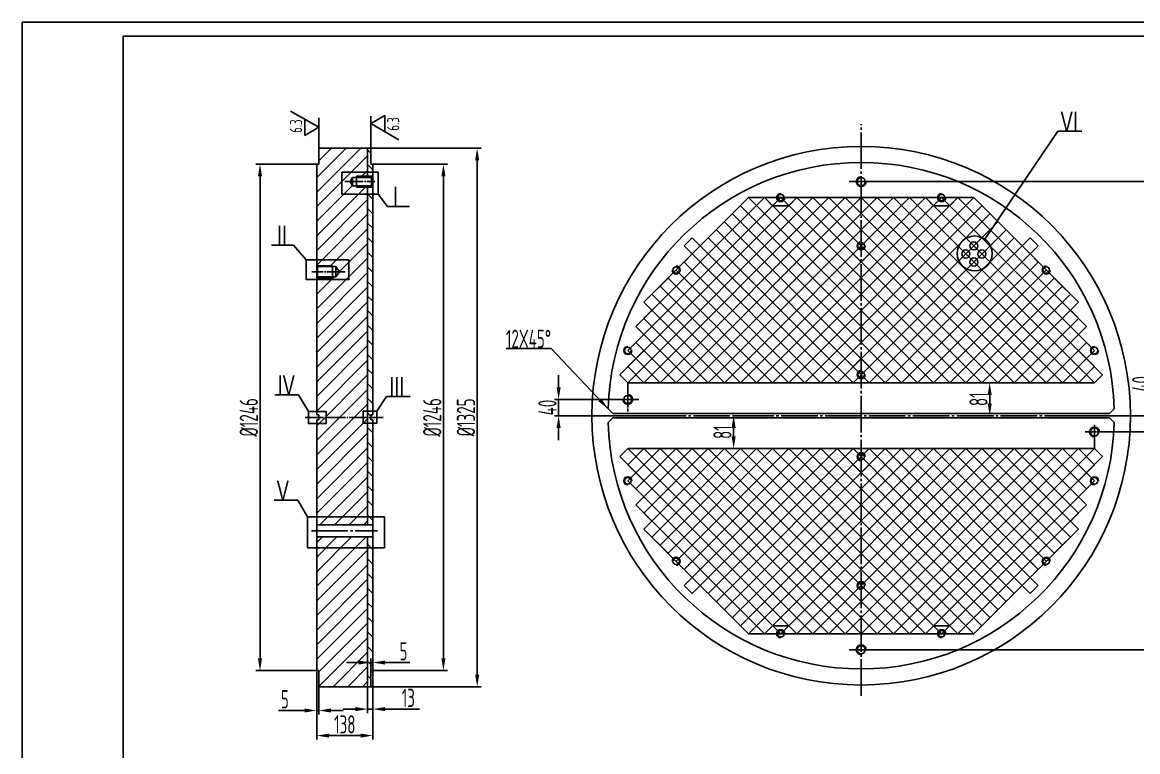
# Model space of a CAD drawing. Header units: millimetres. Extents: x 46644 to 124135, y -32003 to -3110.
# Drawn here: x 55791 to 58535, y -17278 to -15484 of the extents above; entities that cross this region are included whole.
import ezdxf
from ezdxf.enums import TextEntityAlignment as Align

# ---------------------------------------------------------------- set-up
doc = ezdxf.new("R2010")
doc.units = ezdxf.units.MM
doc.header["$LTSCALE"] = 6
doc.linetypes.add('CENTER', pattern=[18, 15, -1, 1, -1])
for name, color, linetype in [('1', 1, 'Continuous'), ('1_hat', 52, 'Continuous'), ('2', 3, 'CENTER'), ('2_txt', 2, 'Continuous'), ('7_dim', 3, 'Continuous'), ('8_sym', 232, 'Continuous'), ('Slender Real Line', 30, 'Continuous'), ('实线', 4, 'Continuous'), ('粗实线', 4, 'Continuous')]:
    doc.layers.add(name, color=color, linetype=linetype)
doc.styles.add('HZ', font='ascii.shx', dxfattribs={"width": 0.7, "bigfont": 'hztxt.shx'})
doc.styles.add('mark', font='cc.shx', dxfattribs={"width": 0.7, "bigfont": 'dxfs.shx'})
doc.styles.get("Standard").update_dxf_attribs({"font": 'ascii.shx', "width": 0.7})
doc.dimstyles.new('6.1', dxfattribs={"dimscale": 10, "dimtxt": 4.5, "dimasz": 3, "dimexe": 1, "dimexo": 0, "dimgap": 0.5, "dimtad": 1, "dimzin": 9, "dimdsep": 46, "dimtxsty": 'HZ', "dimcen": 0, "dimclrd": 256, "dimclre": 256, "dimclrt": 256, "dimadec": 0, "dimazin": 0, "dimtfac": 1, "dimtmove": 0, "dimatfit": 1, "dimfxl": 0, "dimarcsym": 0})

# ---------------------------------------------------------------- blocks, each defined once
blk = doc.blocks.new('*D104')
at = {"layer": '7_dim', "lineweight": -2}
for p, q in [((56648.3, -15793.3), (56920, -15793.3)), ((56910, -17088.3), (56910, -15823.3)), ((56648.3, -17118.3), (56920, -17118.3))]:
    blk.add_line(p, q, dxfattribs=at)
at = {"layer": '7_dim'}
for points in [[(56905, -15823.3), (56915, -15823.3), (56910, -15793.3)], [(56905, -17088.3), (56915, -17088.3), (56910, -17118.3)]]:
    blk.add_solid(points, dxfattribs=at)
at = {"layer": 'Defpoints', "color": 0}
for p in [(56648.3, -15793.3), (56910, -15793.3), (56648.3, -17118.3)]:
    blk.add_point(p, dxfattribs=at)
at = {"layer": '7_dim', "insert": (56882.5, -16455.8), "char_height": 45, "attachment_point": 5, "rotation": 90, "style": 'HZ'}
blk.add_mtext('%%C1325', dxfattribs=at)
blk = doc.blocks.new('*D105')
at = {"layer": '7_dim', "lineweight": -2}
for p, q in [((56653.3, -15832.8), (56837, -15832.8)), ((56827, -15862.8), (56827, -17048.8)), ((56653.3, -17078.8), (56837, -17078.8))]:
    blk.add_line(p, q, dxfattribs=at)
at = {"layer": '7_dim'}
for points in [[(56822, -15862.8), (56832, -15862.8), (56827, -15832.8)], [(56822, -17048.8), (56832, -17048.8), (56827, -17078.8)]]:
    blk.add_solid(points, dxfattribs=at)
at = {"layer": 'Defpoints', "color": 0}
for p in [(56653.3, -15832.8), (56653.3, -17078.8), (56827, -17078.8)]:
    blk.add_point(p, dxfattribs=at)
at = {"layer": '7_dim', "insert": (56799.5, -16455.8), "char_height": 45, "attachment_point": 5, "rotation": 90, "style": 'HZ'}
blk.add_mtext('%%C1246', dxfattribs=at)
blk = doc.blocks.new('*D106')
at = {"layer": '7_dim', "lineweight": -2}
for p, q in [((56515.3, -15832.8), (56365.7, -15832.8)), ((56375.7, -15862.8), (56375.7, -17048.8)), ((56515.3, -17078.8), (56365.7, -17078.8))]:
    blk.add_line(p, q, dxfattribs=at)
at = {"layer": '7_dim'}
for points in [[(56370.7, -15862.8), (56380.7, -15862.8), (56375.7, -15832.8)], [(56370.7, -17048.8), (56380.7, -17048.8), (56375.7, -17078.8)]]:
    blk.add_solid(points, dxfattribs=at)
at = {"layer": 'Defpoints', "color": 0}
for p in [(56515.3, -15832.8), (56375.7, -17078.8), (56515.3, -17078.8)]:
    blk.add_point(p, dxfattribs=at)
at = {"layer": '7_dim', "insert": (56348.2, -16455.8), "char_height": 45, "attachment_point": 5, "rotation": 90, "style": 'HZ'}
blk.add_mtext('%%C1246', dxfattribs=at)
blk = doc.blocks.new('*D107')
at = {"layer": '7_dim', "lineweight": -2}
for p, q in [((56653.3, -17078.8), (56653.3, -17183.4)), ((56640.3, -17118.3), (56640.3, -17183.4)), ((56610.3, -17173.4), (56580.3, -17173.4)), ((56640.3, -17173.4), (56653.3, -17173.4)), ((56683.3, -17173.4), (56768.3, -17173.4))]:
    blk.add_line(p, q, dxfattribs=at)
at = {"layer": '7_dim'}
for points in [[(56610.3, -17168.4), (56610.3, -17178.4), (56640.3, -17173.4)], [(56683.3, -17168.4), (56683.3, -17178.4), (56653.3, -17173.4)]]:
    blk.add_solid(points, dxfattribs=at)
at = {"layer": 'Defpoints', "color": 0}
for p in [(56653.3, -17078.8), (56640.3, -17118.3), (56653.3, -17173.4)]:
    blk.add_point(p, dxfattribs=at)
at = {"layer": '7_dim', "insert": (56740.8, -17145.9), "char_height": 45, "attachment_point": 5, "style": 'HZ'}
blk.add_mtext('13', dxfattribs=at)
blk = doc.blocks.new('*D108')
at = {"layer": '7_dim', "lineweight": -2}
for p, q in [((56515.3, -17078.8), (56515.3, -17248.5)), ((56653.3, -17078.8), (56653.3, -17248.5)), ((56545.3, -17238.5), (56623.3, -17238.5))]:
    blk.add_line(p, q, dxfattribs=at)
at = {"layer": '7_dim'}
for points in [[(56545.3, -17233.5), (56545.3, -17243.5), (56515.3, -17238.5)], [(56623.3, -17233.5), (56623.3, -17243.5), (56653.3, -17238.5)]]:
    blk.add_solid(points, dxfattribs=at)
at = {"layer": 'Defpoints', "color": 0}
for p in [(56515.3, -17078.8), (56653.3, -17078.8), (56653.3, -17238.5)]:
    blk.add_point(p, dxfattribs=at)
at = {"layer": '7_dim', "insert": (56584.3, -17211), "char_height": 45, "attachment_point": 5, "style": 'HZ'}
blk.add_mtext('138', dxfattribs=at)
blk = doc.blocks.new('ccd_bt')
at = {"layer": '2_txt'}
for p, q in [((0, 0), (-4, -6.93)), ((2, -3.46), (0, 0)), ((-2, -3.46), (2, -3.46))]:
    blk.add_line(p, q, dxfattribs=at)
at = {"layer": '2_txt', "width": 0.75}
blk.add_attdef('CZD', (-1.73, -7.02), '', height=3, dxfattribs=at)
blk = doc.blocks.new('ccd_up')
at = {"layer": '2_txt'}
for p, q in [((0, 0), (4, 6.93)), ((2, 3.46), (-2, 3.46)), ((-2, 3.46), (0, 0))]:
    blk.add_line(p, q, dxfattribs=at)
at = {"layer": '2_txt', "width": 0.75}
blk.add_attdef('CZD', text='', height=3, dxfattribs=at).set_placement((1.96, 4.11), align=Align.RIGHT)
blk = doc.blocks.new('*D109')
at = {"layer": '7_dim', "lineweight": -2}
for p, q in [((56515.3, -17078.8), (56515.3, -17186.8)), ((56520.3, -17118.3), (56520.3, -17186.8)), ((56485.3, -17176.8), (56421.3, -17176.8)), ((56520.3, -17176.8), (56515.3, -17176.8)), ((56550.3, -17176.8), (56580.3, -17176.8))]:
    blk.add_line(p, q, dxfattribs=at)
at = {"layer": '7_dim'}
for points in [[(56485.3, -17171.8), (56485.3, -17181.8), (56515.3, -17176.8)], [(56550.3, -17171.8), (56550.3, -17181.8), (56520.3, -17176.8)]]:
    blk.add_solid(points, dxfattribs=at)
at = {"layer": 'Defpoints', "color": 0}
for p in [(56515.3, -17078.8), (56520.3, -17118.3), (56520.3, -17176.8)]:
    blk.add_point(p, dxfattribs=at)
at = {"layer": '7_dim', "insert": (56436.8, -17149.3), "char_height": 45, "attachment_point": 5, "style": 'HZ'}
blk.add_mtext('5', dxfattribs=at)
blk = doc.blocks.new('*D110')
at = {"layer": '7_dim', "lineweight": -2}
for p, q in [((56618.3, -17058.8), (56588.3, -17058.8)), ((56648.3, -17078.8), (56648.3, -17048.8)), ((56648.3, -17058.8), (56653.3, -17058.8)), ((56653.3, -17064.8), (56653.3, -17048.8)), ((56683.3, -17058.8), (56744.3, -17058.8))]:
    blk.add_line(p, q, dxfattribs=at)
at = {"layer": '7_dim'}
for points in [[(56618.3, -17053.8), (56618.3, -17063.8), (56648.3, -17058.8)], [(56683.3, -17053.8), (56683.3, -17063.8), (56653.3, -17058.8)]]:
    blk.add_solid(points, dxfattribs=at)
at = {"layer": 'Defpoints', "color": 0}
for p in [(56653.3, -17058.8), (56653.3, -17064.8), (56648.3, -17078.8)]:
    blk.add_point(p, dxfattribs=at)
at = {"layer": '7_dim', "insert": (56728.8, -17031.3), "char_height": 45, "attachment_point": 5, "style": 'HZ'}
blk.add_mtext('5', dxfattribs=at)
blk = doc.blocks.new('*D111')
at = {"layer": '7_dim', "lineweight": -2}
for p, q in [((57886.6, -15875.8), (58653.4, -15875.8)), ((58643.4, -16421.6), (58643.4, -15905.8)), ((58573.4, -16451.6), (58653.4, -16451.6))]:
    blk.add_line(p, q, dxfattribs=at)
at = {"layer": '7_dim'}
for points in [[(58638.4, -15905.8), (58648.4, -15905.8), (58643.4, -15875.8)], [(58638.4, -16421.6), (58648.4, -16421.6), (58643.4, -16451.6)]]:
    blk.add_solid(points, dxfattribs=at)
at = {"layer": 'Defpoints', "color": 0}
for p in [(57886.6, -15875.8), (58643.4, -15875.8), (58573.4, -16451.6)]:
    blk.add_point(p, dxfattribs=at)
at = {"layer": '7_dim', "insert": (58615.9, -16163.7), "char_height": 45, "attachment_point": 5, "rotation": 90, "style": 'HZ'}
blk.add_mtext('576', dxfattribs=at)
blk = doc.blocks.new('*D112')
at = {"layer": '7_dim', "lineweight": -2}
for p, q in [((58573.4, -16451.6), (58653.4, -16451.6)), ((58643.4, -16481.6), (58643.4, -16997.4)), ((57886.6, -17027.4), (58653.4, -17027.4))]:
    blk.add_line(p, q, dxfattribs=at)
at = {"layer": '7_dim'}
for points in [[(58638.4, -16481.6), (58648.4, -16481.6), (58643.4, -16451.6)], [(58638.4, -16997.4), (58648.4, -16997.4), (58643.4, -17027.4)]]:
    blk.add_solid(points, dxfattribs=at)
at = {"layer": 'Defpoints', "color": 0}
for p in [(58573.4, -16451.6), (57886.6, -17027.4), (58643.4, -17027.4)]:
    blk.add_point(p, dxfattribs=at)
at = {"layer": '7_dim', "insert": (58615.9, -16739.5), "char_height": 45, "attachment_point": 5, "rotation": 90, "style": 'HZ'}
blk.add_mtext('576', dxfattribs=at)
blk = doc.blocks.new('*D113')
at = {"layer": '7_dim', "lineweight": -2}
for p, q in [((57110.5, -16381.6), (57110.5, -16351.6)), ((57308, -16411.6), (57100.5, -16411.6)), ((57110.5, -16411.6), (57110.5, -16451.6)), ((57355, -16451.6), (57100.5, -16451.6)), ((57110.5, -16481.6), (57110.5, -16511.6))]:
    blk.add_line(p, q, dxfattribs=at)
at = {"layer": '7_dim'}
for points in [[(57105.5, -16381.6), (57115.5, -16381.6), (57110.5, -16411.6)], [(57105.5, -16481.6), (57115.5, -16481.6), (57110.5, -16451.6)]]:
    blk.add_solid(points, dxfattribs=at)
at = {"layer": 'Defpoints', "color": 0}
for p in [(57308, -16411.6), (57110.5, -16451.6), (57355, -16451.6)]:
    blk.add_point(p, dxfattribs=at)
at = {"layer": '7_dim', "insert": (57083, -16431.6), "char_height": 45, "attachment_point": 5, "rotation": 90, "style": 'HZ'}
blk.add_mtext('40', dxfattribs=at)
blk = doc.blocks.new('*D114')
at = {"layer": '7_dim', "lineweight": -2}
for p, q in [((58571.5, -16421.6), (58571.5, -16355.1)), ((58374, -16451.6), (58581.5, -16451.6)), ((58571.5, -16491.6), (58571.5, -16451.6)), ((58449.7, -16491.6), (58581.5, -16491.6)), ((58571.5, -16521.6), (58571.5, -16551.6))]:
    blk.add_line(p, q, dxfattribs=at)
at = {"layer": '7_dim'}
for points in [[(58566.5, -16421.6), (58576.5, -16421.6), (58571.5, -16451.6)], [(58566.5, -16521.6), (58576.5, -16521.6), (58571.5, -16491.6)]]:
    blk.add_solid(points, dxfattribs=at)
at = {"layer": 'Defpoints', "color": 0}
for p in [(58374, -16451.6), (58571.5, -16451.6), (58449.7, -16491.6)]:
    blk.add_point(p, dxfattribs=at)
at = {"layer": '7_dim', "insert": (58544, -16373.4), "char_height": 45, "attachment_point": 5, "rotation": 90, "style": 'HZ'}
blk.add_mtext('40', dxfattribs=at)
blk = doc.blocks.new('*D126')
at = {"layer": '7_dim', "lineweight": -2}
for p, q in [((58151.9, -16370.6), (58181.1, -16370.6)), ((58171.1, -16421.6), (58171.1, -16400.6)), ((58142.4, -16451.6), (58181.1, -16451.6))]:
    blk.add_line(p, q, dxfattribs=at)
at = {"layer": '7_dim'}
for points in [[(58166.1, -16400.6), (58176.1, -16400.6), (58171.1, -16370.6)], [(58166.1, -16421.6), (58176.1, -16421.6), (58171.1, -16451.6)]]:
    blk.add_solid(points, dxfattribs=at)
at = {"layer": 'Defpoints', "color": 0}
for p in [(58151.9, -16370.6), (58171.1, -16370.6), (58142.4, -16451.6)]:
    blk.add_point(p, dxfattribs=at)
at = {"layer": '7_dim', "insert": (58143.6, -16411.1), "char_height": 45, "attachment_point": 5, "rotation": 90, "style": 'HZ'}
blk.add_mtext('81', dxfattribs=at)
blk = doc.blocks.new('*D127')
at = {"layer": '7_dim', "lineweight": -2}
for p, q in [((57539.6, -16451.6), (57551.1, -16451.6)), ((57541.1, -16481.6), (57541.1, -16502.6)), ((57536.9, -16532.6), (57551.1, -16532.6))]:
    blk.add_line(p, q, dxfattribs=at)
at = {"layer": '7_dim'}
for points in [[(57536.1, -16481.6), (57546.1, -16481.6), (57541.1, -16451.6)], [(57536.1, -16502.6), (57546.1, -16502.6), (57541.1, -16532.6)]]:
    blk.add_solid(points, dxfattribs=at)
at = {"layer": 'Defpoints', "color": 0}
for p in [(57539.6, -16451.6), (57536.9, -16532.6), (57541.1, -16532.6)]:
    blk.add_point(p, dxfattribs=at)
at = {"layer": '7_dim', "insert": (57513.6, -16492.1), "char_height": 45, "attachment_point": 5, "rotation": 90, "style": 'HZ'}
blk.add_mtext('81', dxfattribs=at)

msp = doc.modelspace()

# ---------------------------------------------------------------- hatches: boundary and pattern name
at = {"layer": '1_hat'}
h = msp.add_hatch(dxfattribs=at)
h.set_pattern_fill('ANSI31', scale=8, style=0)
h.paths.add_polyline_path([(56640.31, -15889.151), (56613.31, -15889.151), (56613.31, -15886.264), (56603.31, -15886.264), (56597.279, -15875.818), (56603.31, -15865.371), (56613.31, -15865.371), (56613.31, -15862.484), (56640.31, -15862.484), (56640.31, -15793.318), (56520.31, -15793.318), (56520.31, -15832.818), (56515.31, -15832.818), (56515.31, -16083.052), (56554.19, -16083.052), (56554.19, -16084.996), (56562.511, -16084.996), (56571.163, -16097.632), (56562.511, -16110.268), (56554.19, -16110.268), (56554.19, -16112.212), (56515.31, -16112.212), (56515.31, -16455.818), (56640.31, -16455.818)])
h.paths.add_polyline_path([(56640.31, -16455.818), (56515.31, -16455.818), (56515.31, -16719.807), (56640.31, -16719.807)])
h.paths.add_polyline_path([(56640.31, -16749.807), (56515.31, -16749.807), (56515.31, -17078.818), (56520.31, -17078.818), (56520.31, -17118.318), (56640.31, -17118.318)])
h = msp.add_hatch(dxfattribs=at)
h.set_pattern_fill('ANSI31', color=256, scale=8, angle=90, style=0)
h.paths.add_polyline_path([(56653.31, -15832.818), (56648.31, -15832.818), (56648.31, -15793.318), (56640.31, -15793.318), (56640.31, -15862.484), (56653.31, -15862.484)])
h.paths.add_polyline_path([(56653.31, -15889.151), (56640.31, -15889.151), (56640.31, -16455.818), (56648.31, -16455.818), (56648.31, -16449.818), (56653.31, -16449.818)])
h = msp.add_hatch(dxfattribs=at)
h.set_pattern_fill('ANSI31', color=256, scale=8, angle=90, style=0)
h.paths.add_polyline_path([(56653.31, -16461.818), (56648.31, -16461.818), (56648.31, -16455.818), (56640.31, -16455.818), (56640.31, -16719.807), (56653.31, -16719.807)])
h.paths.add_polyline_path([(56653.31, -16749.807), (56640.31, -16749.807), (56640.31, -17118.318), (56648.31, -17118.318), (56648.31, -17078.818), (56653.31, -17078.818)])

# ---------------------------------------------------------------- linework, layer by layer
at = {"color": 7, "linetype": 'Continuous'}
for p, q in [((59997.746, -15484.022), (55790.839, -15484.022)), ((55790.839, -15484.022), (55790.839, -21458.86))]:
    msp.add_line(p, q, dxfattribs=at)
at = {"color": 4, "linetype": 'Continuous'}
msp.add_lwpolyline([(56039.083, -18424.198), (56039.083, -15518.252), (59944.454, -15518.252), (59944.454, -18424.198), (56039.037, -18424.198)], dxfattribs=at)
at = {"layer": '1'}
for p, q in [((57696.535, -15915.247), (57260.957, -16350.825)), ((57736.133, -15915.247), (57280.756, -16370.624)), ((57656.937, -15915.247), (57280.756, -16291.428)), ((57617.339, -15915.247), (57300.555, -16232.031)), ((57775.731, -15915.247), (57320.354, -16370.624)), ((57577.741, -15915.247), (57320.354, -16172.634)), ((57815.329, -15915.247), (57359.952, -16370.624)), ((57854.927, -15915.247), (57399.55, -16370.624)), ((57894.525, -15915.247), (57439.148, -16370.624)), ((57934.123, -15915.247), (57478.746, -16370.624)), ((57973.721, -15915.247), (57518.344, -16370.624)), ((58013.319, -15915.247), (57557.942, -16370.624)), ((57577.741, -15915.247), (58033.118, -16370.624)), ((58052.917, -15915.247), (57597.54, -16370.624)), ((57617.339, -15915.247), (58072.716, -16370.624)), ((58092.515, -15915.247), (57637.138, -16370.624)), ((57656.937, -15915.247), (58112.314, -16370.624)), ((58132.113, -15915.247), (57676.736, -16370.624)), ((57696.535, -15915.247), (58151.912, -16370.624)), ((57736.133, -15915.247), (58191.51, -16370.624)), ((57775.731, -15915.247), (58231.108, -16370.624)), ((57815.329, -15915.247), (58270.706, -16370.624)), ((57854.927, -15915.247), (58310.304, -16370.624)), ((57894.525, -15915.247), (58349.902, -16370.624)), ((57934.123, -15915.247), (58389.5, -16370.624)), ((57973.721, -15915.247), (58429.098, -16370.624)), ((58013.319, -15915.247), (58448.897, -16350.825)), ((58052.917, -15915.247), (58429.098, -16291.428)), ((58092.515, -15915.247), (58409.299, -16232.031)), ((58132.113, -15915.247), (58389.5, -16172.634)), ((57557.942, -15935.046), (57993.52, -16370.624)), ((58151.912, -15935.046), (57716.334, -16370.624)), ((57538.143, -15954.845), (57953.922, -16370.624)), ((58171.711, -15954.845), (57755.932, -16370.624)), ((57498.545, -15994.443), (57874.726, -16370.624)), ((57518.344, -15974.644), (57914.324, -16370.624)), ((58191.51, -15974.644), (57795.53, -16370.624)), ((58211.309, -15994.443), (57835.128, -16370.624)), ((57439.148, -16014.242), (57795.53, -16370.624)), ((57478.746, -16014.242), (57835.128, -16370.624)), ((58231.108, -16014.242), (57874.726, -16370.624)), ((58270.706, -16014.242), (57914.324, -16370.624)), ((58270.706, -16014.242), (58290.505, -16034.041)), ((57419.349, -16034.041), (57755.932, -16370.624)), ((58290.505, -16034.041), (57953.922, -16370.624)), ((57419.349, -16073.639), (57716.334, -16370.624)), ((58290.505, -16073.639), (57993.52, -16370.624)), ((57399.55, -16093.438), (57676.736, -16370.624)), ((58310.304, -16093.438), (58033.118, -16370.624)), ((57359.952, -16133.036), (57597.54, -16370.624)), ((57379.751, -16113.237), (57637.138, -16370.624)), ((58330.103, -16113.237), (58072.716, -16370.624)), ((58349.902, -16133.036), (58112.314, -16370.624)), ((57340.153, -16152.835), (57557.942, -16370.624)), ((58369.701, -16152.835), (58151.912, -16370.624)), ((57320.354, -16172.634), (57518.344, -16370.624)), ((58389.5, -16172.634), (58191.51, -16370.624)), ((57320.354, -16212.232), (57478.746, -16370.624)), ((58389.5, -16212.232), (58231.108, -16370.624)), ((57300.555, -16232.031), (57439.148, -16370.624)), ((58409.299, -16232.031), (58270.706, -16370.624)), ((57300.555, -16271.629), (57399.55, -16370.624)), ((58409.299, -16271.629), (58310.304, -16370.624)), ((57280.756, -16291.428), (57359.952, -16370.624)), ((58429.098, -16291.428), (58349.902, -16370.624)), ((57260.957, -16350.825), (57280.756, -16370.624)), ((57280.756, -16331.026), (57320.354, -16370.624)), ((58429.098, -16331.026), (58389.5, -16370.624)), ((58448.897, -16350.825), (58429.098, -16370.624)), ((57280.756, -16370.624), (58429.098, -16370.624)), ((57260.957, -16552.423), (57280.756, -16532.624)), ((57736.133, -16988.001), (57280.756, -16532.624)), ((57280.756, -16611.82), (57359.952, -16532.624)), ((57280.756, -16572.222), (57320.354, -16532.624)), ((57280.756, -16532.624), (58429.098, -16532.624)), ((57300.555, -16671.217), (57439.148, -16532.624)), ((57300.555, -16631.619), (57399.55, -16532.624)), ((57775.731, -16988.001), (57320.354, -16532.624)), ((57320.354, -16730.614), (57518.344, -16532.624)), ((57320.354, -16691.016), (57478.746, -16532.624)), ((57340.153, -16750.413), (57557.942, -16532.624)), ((57815.329, -16988.001), (57359.952, -16532.624)), ((57359.952, -16770.212), (57597.54, -16532.624)), ((57379.751, -16790.011), (57637.138, -16532.624)), ((57854.927, -16988.001), (57399.55, -16532.624)), ((57399.55, -16809.81), (57676.736, -16532.624)), ((57419.349, -16869.207), (57755.932, -16532.624)), ((57419.349, -16829.609), (57716.334, -16532.624)), ((57894.525, -16988.001), (57439.148, -16532.624)), ((57439.148, -16889.006), (57795.53, -16532.624)), ((57934.123, -16988.001), (57478.746, -16532.624)), ((57478.746, -16889.006), (57835.128, -16532.624)), ((57498.545, -16908.805), (57874.726, -16532.624)), ((57518.344, -16928.604), (57914.324, -16532.624)), ((57973.721, -16988.001), (57518.344, -16532.624)), ((57538.143, -16948.403), (57953.922, -16532.624)), ((57557.942, -16968.202), (57993.52, -16532.624)), ((58013.319, -16988.001), (57557.942, -16532.624)), ((57577.741, -16988.001), (58033.118, -16532.624)), ((58052.917, -16988.001), (57597.54, -16532.624)), ((57617.339, -16988.001), (58072.716, -16532.624)), ((58092.515, -16988.001), (57637.138, -16532.624)), ((57656.937, -16988.001), (58112.314, -16532.624)), ((58132.113, -16988.001), (57676.736, -16532.624)), ((57696.535, -16988.001), (58151.912, -16532.624)), ((58151.912, -16968.202), (57716.334, -16532.624)), ((57736.133, -16988.001), (58191.51, -16532.624)), ((58171.711, -16948.403), (57755.932, -16532.624)), ((57775.731, -16988.001), (58231.108, -16532.624)), ((58191.51, -16928.604), (57795.53, -16532.624)), ((57815.329, -16988.001), (58270.706, -16532.624)), ((58211.309, -16908.805), (57835.128, -16532.624)), ((57854.927, -16988.001), (58310.304, -16532.624)), ((58231.108, -16889.006), (57874.726, -16532.624)), ((57894.525, -16988.001), (58349.902, -16532.624)), ((58270.706, -16889.006), (57914.324, -16532.624)), ((57934.123, -16988.001), (58389.5, -16532.624)), ((58290.505, -16869.207), (57953.922, -16532.624)), ((57973.721, -16988.001), (58429.098, -16532.624)), ((58290.505, -16829.609), (57993.52, -16532.624)), ((58310.304, -16809.81), (58033.118, -16532.624)), ((58330.103, -16790.011), (58072.716, -16532.624)), ((58349.902, -16770.212), (58112.314, -16532.624)), ((58369.701, -16750.413), (58151.912, -16532.624)), ((58389.5, -16730.614), (58191.51, -16532.624)), ((58389.5, -16691.016), (58231.108, -16532.624)), ((58409.299, -16671.217), (58270.706, -16532.624)), ((58409.299, -16631.619), (58310.304, -16532.624)), ((58429.098, -16611.82), (58349.902, -16532.624)), ((58429.098, -16572.222), (58389.5, -16532.624)), ((58448.897, -16552.423), (58429.098, -16532.624)), ((57696.535, -16988.001), (57260.957, -16552.423)), ((58013.319, -16988.001), (58448.897, -16552.423)), ((57656.937, -16988.001), (57280.756, -16611.82)), ((58052.917, -16988.001), (58429.098, -16611.82)), ((57617.339, -16988.001), (57300.555, -16671.217)), ((58092.515, -16988.001), (58409.299, -16671.217)), ((57577.741, -16988.001), (57320.354, -16730.614)), ((58132.113, -16988.001), (58389.5, -16730.614)), ((58270.706, -16889.006), (58290.505, -16869.207))]:
    msp.add_line(p, q, dxfattribs=at)
for centre, radius, start, end in [((57854.927, -15875.818), 12, 90, 0), ((57656.937, -15915.247), 10, 90, 0), ((58052.917, -15915.247), 10, 90, 0), ((57854.927, -16034.041), 10, 90, 0), ((57399.55, -16093.438), 10, 180, 90), ((58310.304, -16093.438), 10, 90, 0), ((57280.756, -16291.428), 10, 90, 0), ((58429.098, -16291.428), 10, 90, 0), ((57854.927, -16350.825), 10, 90, 0), ((57280.756, -16411.624), 12, 180, 90), ((58429.098, -16491.624), 12, 0, 270), ((57854.927, -16552.423), 10, 0, 270), ((57280.756, -16611.82), 10, 0, 270), ((58429.098, -16611.82), 10, 0, 270), ((57399.55, -16809.81), 10, 270, 180), ((58310.304, -16809.81), 10, 0, 270), ((57854.927, -16869.207), 10, 0, 270), ((57656.937, -16988.001), 10, 0, 270), ((58052.917, -16988.001), 10, 0, 270), ((57854.927, -17027.43), 12, 0, 270)]:
    msp.add_arc(centre, radius, start, end, dxfattribs=at)
at = {"layer": '1_hat', "color": 7}
for p, q in [((58159.048, -16017.56), (58339.026, -15752.035)), ((58339.026, -15752.035), (58397.521, -15752.035)), ((56666.641, -15906.509), (56689.781, -15936.71)), ((56689.781, -15936.71), (56743.46, -15936.71)), ((56458.241, -16032.16), (56404.397, -16032.16)), ((56489.319, -16068.624), (56458.241, -16032.16)), ((56412.267, -16400.257), (56470.762, -16400.257)), ((56494.978, -16441.087), (56470.762, -16400.257)), ((56663.499, -16440.59), (56686.884, -16404.666)), ((56686.884, -16404.666), (56745.379, -16404.666)), ((56410.199, -16659.791), (56468.694, -16659.791)), ((56492.91, -16700.621), (56468.694, -16659.791))]:
    msp.add_line(p, q, dxfattribs=at)
for points in [[(56576.686, -15853.031), (56666.641, -15853.031), (56666.641, -15906.509), (56576.686, -15906.509)], [(56494.978, -16441.087), (56538.447, -16441.087), (56538.447, -16471.224), (56494.978, -16471.224)]]:
    msp.add_lwpolyline(points, close=True, dxfattribs=at)
at = {"layer": '1_hat'}
for points in [[(56489.319, -16068.624), (56594.674, -16068.624), (56594.674, -16116.931), (56489.319, -16116.931)], [(56629.408, -16440.59), (56663.499, -16440.59), (56663.499, -16469.672), (56629.408, -16469.672)], [(56492.91, -16700.621), (56681.825, -16700.621), (56681.825, -16776.584), (56492.91, -16776.584)]]:
    msp.add_lwpolyline(points, close=True, dxfattribs=at)
at = {"layer": '1_hat', "color": 7}
msp.add_circle((58134.126, -16052.633), 43.026, dxfattribs=at)
at = {"layer": '2', "color": 7}
for p, q in [((57854.927, -17140.819), (57854.927, -15734.652)), ((57825.453, -15875.818), (57886.584, -15875.818)), ((57117.982, -16451.624), (58573.358, -16451.624)), ((56502.092, -16734.807), (56664.833, -16734.807)), ((57825.453, -17027.43), (57886.584, -17027.43))]:
    msp.add_line(p, q, dxfattribs=at)
at = {"layer": '2', "color": 7, "ltscale": 0.5}
for p, q in [((56584.788, -15875.818), (56657.933, -15875.818)), ((56585.365, -16097.632), (56503.162, -16097.632)), ((56487.083, -16455.818), (56678.846, -16455.818))]:
    msp.add_line(p, q, dxfattribs=at)
at = {"layer": '2', "color": 7, "ltscale": 0.3}
for p, q in [((57280.756, -16370.624), (57280.756, -16441.471)), ((57303.642, -16411.624), (57260.114, -16411.624)), ((58406.212, -16491.624), (58449.741, -16491.624)), ((58429.098, -16532.624), (58429.098, -16474.317))]:
    msp.add_line(p, q, dxfattribs=at)
at = {"layer": '7_dim'}
for p, q in [((56520.31, -15793.318), (56520.31, -15719.133)), ((56648.31, -15793.318), (56648.31, -15715.21)), ((58132.113, -15915.247), (57577.741, -15915.247)), ((57419.349, -16034.041), (57439.148, -16014.242)), ((57419.349, -16869.207), (57439.148, -16889.006)), ((58132.113, -16988.001), (57577.741, -16988.001))]:
    msp.add_line(p, q, dxfattribs=at)
at = {"layer": 'Slender Real Line'}
for p, q in [((56653.31, -15862.484), (56613.31, -15862.484)), ((56653.31, -15889.151), (56613.31, -15889.151)), ((56515.31, -16083.052), (56554.19, -16083.052)), ((56515.31, -16112.212), (56554.19, -16112.212))]:
    msp.add_line(p, q, dxfattribs=at)
at = {"layer": '实线', "color": 4, "linetype": 'Continuous', "ltscale": 50}
for p, q in [((56517.254, -16084.996), (56515.31, -16083.052)), ((56517.254, -16110.268), (56517.254, -16084.996)), ((56517.254, -16084.996), (56562.511, -16084.996)), ((56554.19, -16112.212), (56554.19, -16083.052)), ((56562.511, -16110.268), (56562.511, -16084.996)), ((56571.163, -16097.632), (56562.511, -16084.996)), ((56562.511, -16110.268), (56571.163, -16097.632)), ((56517.254, -16110.268), (56515.31, -16112.212)), ((56517.254, -16110.268), (56562.511, -16110.268))]:
    msp.add_line(p, q, dxfattribs=at)
at = {"layer": '粗实线'}
for p, q in [((56520.31, -15832.818), (56520.31, -15793.318)), ((56520.31, -15793.318), (56648.31, -15793.318)), ((56640.31, -15862.484), (56640.31, -15793.318)), ((56648.31, -15832.818), (56648.31, -15793.318)), ((56515.31, -16449.818), (56515.31, -15832.818)), ((56520.31, -15832.818), (56515.31, -15832.818)), ((56648.31, -15832.818), (56653.31, -15832.818)), ((56653.31, -16449.818), (56653.31, -15832.818)), ((56613.31, -15889.151), (56613.31, -15862.484)), ((56653.31, -15862.484), (56650.423, -15865.371)), ((56603.31, -15865.371), (56597.279, -15875.818)), ((56603.31, -15886.264), (56597.279, -15875.818)), ((56603.31, -15886.264), (56603.31, -15865.371)), ((56650.423, -15865.371), (56603.31, -15865.371)), ((56650.423, -15886.264), (56603.31, -15886.264)), ((56640.31, -16455.818), (56640.31, -15889.151)), ((56650.423, -15886.264), (56650.423, -15865.371)), ((56653.31, -15889.151), (56650.423, -15886.264)), ((57577.741, -15915.247), (57458.947, -16034.041)), ((57617.339, -15915.247), (57577.741, -15915.247)), ((57637.138, -15935.046), (57617.339, -15915.247)), ((57696.535, -15915.247), (57676.736, -15935.046)), ((58013.319, -15915.247), (57696.535, -15915.247)), ((58033.118, -15935.046), (58013.319, -15915.247)), ((58092.515, -15915.247), (58072.716, -15935.046)), ((58132.113, -15915.247), (58092.515, -15915.247)), ((58250.907, -16034.041), (58132.113, -15915.247)), ((57676.736, -15935.046), (57637.138, -15935.046)), ((58072.716, -15935.046), (58033.118, -15935.046)), ((57439.148, -16014.242), (57419.349, -16034.041)), ((57458.947, -16034.041), (57439.148, -16014.242)), ((58270.706, -16014.242), (58250.907, -16034.041)), ((58270.706, -16014.242), (58290.505, -16034.041)), ((57419.349, -16034.041), (57439.148, -16053.84)), ((57419.349, -16073.639), (57439.148, -16053.84)), ((58290.505, -16034.041), (58270.706, -16053.84)), ((58290.505, -16073.639), (58270.706, -16053.84)), ((57439.148, -16093.438), (57419.349, -16073.639)), ((58270.706, -16093.438), (58290.505, -16073.639)), ((57399.55, -16133.036), (57439.148, -16093.438)), ((58310.304, -16133.036), (58270.706, -16093.438)), ((57379.751, -16113.237), (57320.354, -16172.634)), ((57379.751, -16113.237), (57399.55, -16133.036)), ((58330.103, -16113.237), (58310.304, -16133.036)), ((58389.5, -16172.634), (58330.103, -16113.237)), ((57340.153, -16192.433), (57300.555, -16232.031)), ((57320.354, -16172.634), (57340.153, -16192.433)), ((58369.701, -16192.433), (58389.5, -16172.634)), ((58409.299, -16232.031), (58369.701, -16192.433)), ((57300.555, -16232.031), (57320.354, -16251.83)), ((58389.5, -16251.83), (58409.299, -16232.031)), ((57320.354, -16251.83), (57300.555, -16271.629)), ((57300.555, -16271.629), (57320.354, -16291.428)), ((58409.299, -16271.629), (58389.5, -16251.83)), ((58389.5, -16291.428), (58409.299, -16271.629)), ((57320.354, -16291.428), (57300.555, -16311.227)), ((58409.299, -16311.227), (58389.5, -16291.428)), ((57300.555, -16311.227), (57260.957, -16350.825)), ((57854.927, -16311.227), (57815.329, -16350.825)), ((57894.525, -16350.825), (57854.927, -16311.227)), ((58448.897, -16350.825), (58409.299, -16311.227)), ((57260.957, -16350.825), (57280.756, -16370.624)), ((57815.329, -16350.825), (57835.128, -16370.624)), ((57874.726, -16370.624), (57894.525, -16350.825)), ((58429.098, -16370.624), (58448.897, -16350.825)), ((57280.756, -16370.624), (58429.098, -16370.624)), ((57835.128, -16370.624), (57874.726, -16370.624)), ((57243.927, -16446.624), (57232.159, -16434.624)), ((58465.927, -16446.624), (58477.695, -16434.624)), ((56520.31, -16449.818), (56515.31, -16449.818)), ((56515.31, -16461.818), (56515.31, -17078.818)), ((56520.31, -16461.818), (56515.31, -16461.818)), ((56520.31, -16461.818), (56520.31, -16449.818)), ((56640.31, -16455.818), (56640.31, -16719.807)), ((56648.31, -16455.818), (56648.31, -16449.818)), ((56648.31, -16449.818), (56653.31, -16449.818)), ((56648.31, -16455.818), (56648.31, -16461.818)), ((56648.31, -16461.818), (56653.31, -16461.818)), ((56653.31, -16461.818), (56653.31, -17078.818)), ((57243.927, -16456.624), (57232.159, -16468.624)), ((57243.927, -16446.624), (58465.927, -16446.624)), ((57243.927, -16456.624), (58465.927, -16456.624)), ((58465.927, -16456.624), (58477.695, -16468.624)), ((57260.957, -16552.423), (57280.756, -16532.624)), ((57280.756, -16532.624), (58429.098, -16532.624)), ((57815.329, -16552.423), (57835.128, -16532.624)), ((57835.128, -16532.624), (57874.726, -16532.624)), ((57874.726, -16532.624), (57894.525, -16552.423)), ((58429.098, -16532.624), (58448.897, -16552.423)), ((57300.555, -16592.021), (57260.957, -16552.423)), ((57854.927, -16592.021), (57815.329, -16552.423)), ((57894.525, -16552.423), (57854.927, -16592.021)), ((58448.897, -16552.423), (58409.299, -16592.021)), ((57320.354, -16611.82), (57300.555, -16592.021)), ((58409.299, -16592.021), (58389.5, -16611.82)), ((57300.555, -16631.619), (57320.354, -16611.82)), ((58389.5, -16611.82), (58409.299, -16631.619)), ((57320.354, -16651.418), (57300.555, -16631.619)), ((57300.555, -16671.217), (57320.354, -16651.418)), ((58409.299, -16631.619), (58389.5, -16651.418)), ((58389.5, -16651.418), (58409.299, -16671.217)), ((57340.153, -16710.815), (57300.555, -16671.217)), ((58409.299, -16671.217), (58369.701, -16710.815)), ((57320.354, -16730.614), (57340.153, -16710.815)), ((58369.701, -16710.815), (58389.5, -16730.614)), ((56515.31, -16719.807), (56653.31, -16719.807)), ((57379.751, -16790.011), (57320.354, -16730.614)), ((58389.5, -16730.614), (58330.103, -16790.011)), ((56515.31, -16749.807), (56653.31, -16749.807)), ((56640.31, -16749.807), (56640.31, -17118.318)), ((57379.751, -16790.011), (57399.55, -16770.212)), ((57399.55, -16770.212), (57439.148, -16809.81)), ((58310.304, -16770.212), (58270.706, -16809.81)), ((58330.103, -16790.011), (58310.304, -16770.212)), ((57439.148, -16809.81), (57419.349, -16829.609)), ((58270.706, -16809.81), (58290.505, -16829.609)), ((57419.349, -16829.609), (57439.148, -16849.408)), ((57419.349, -16869.207), (57439.148, -16849.408)), ((58290.505, -16829.609), (58270.706, -16849.408)), ((58290.505, -16869.207), (58270.706, -16849.408)), ((57439.148, -16889.006), (57419.349, -16869.207)), ((57458.947, -16869.207), (57439.148, -16889.006)), ((57577.741, -16988.001), (57458.947, -16869.207)), ((58250.907, -16869.207), (58132.113, -16988.001)), ((58270.706, -16889.006), (58250.907, -16869.207)), ((58270.706, -16889.006), (58290.505, -16869.207)), ((57617.339, -16988.001), (57577.741, -16988.001)), ((57637.138, -16968.202), (57617.339, -16988.001)), ((57676.736, -16968.202), (57637.138, -16968.202)), ((57696.535, -16988.001), (57676.736, -16968.202)), ((58013.319, -16988.001), (57696.535, -16988.001)), ((58033.118, -16968.202), (58013.319, -16988.001)), ((58072.716, -16968.202), (58033.118, -16968.202)), ((58092.515, -16988.001), (58072.716, -16968.202)), ((58132.113, -16988.001), (58092.515, -16988.001)), ((56520.31, -17078.818), (56515.31, -17078.818)), ((56520.31, -17078.818), (56520.31, -17118.318)), ((56648.31, -17078.818), (56648.31, -17118.318)), ((56648.31, -17078.818), (56653.31, -17078.818)), ((56520.31, -17118.318), (56648.31, -17118.318))]:
    msp.add_line(p, q, dxfattribs=at)
for points in [[(57854.927, -16073.639), (57815.329, -16034.041), (57854.927, -15994.443), (57894.525, -16034.041), (57854.927, -16073.639)], [(57854.927, -16829.609), (57815.329, -16869.207), (57854.927, -16908.805), (57894.525, -16869.207), (57854.927, -16829.609)]]:
    msp.add_lwpolyline(points, dxfattribs=at)
for centre, radius in [((57854.927, -16451.624), 662.5), ((57854.927, -15875.818), 10), ((57656.937, -15915.247), 8), ((58052.917, -15915.247), 8), ((57854.927, -16034.041), 8), ((58132.113, -16034.041), 10), ((58112.314, -16053.84), 10), ((58151.912, -16053.84), 10), ((58132.113, -16073.639), 10), ((57399.55, -16093.438), 8), ((58310.304, -16093.438), 8), ((57280.756, -16291.428), 8), ((58429.098, -16291.428), 8), ((57854.927, -16350.825), 8), ((57280.756, -16411.624), 10), ((58429.098, -16491.624), 10), ((57854.927, -16552.423), 8), ((57280.756, -16611.82), 8), ((58429.098, -16611.82), 8), ((57399.55, -16809.81), 8), ((58310.304, -16809.81), 8), ((57854.927, -16869.207), 8), ((57656.937, -16988.001), 8), ((58052.917, -16988.001), 8), ((57854.927, -17027.43), 10)]:
    msp.add_circle(centre, radius, dxfattribs=at)
for start, end in [(1.563642, 178.436358), (181.563642, 358.436358)]:
    msp.add_arc((57854.927, -16451.624), 623, start, end, dxfattribs=at)

# ---------------------------------------------------------------- block references
at = {"layer": '8_sym', "xscale": 10, "yscale": 10, "zscale": 10, "rotation": 90}
for name, p in [('ccd_up', (56520.31, -15742.332)), ('ccd_bt', (56648.31, -15733.22))]:
    msp.add_blockref(name, p, dxfattribs=at).add_auto_attribs({'CZD': '6.3'})

# ---------------------------------------------------------------- texts
at = {"color": 7, "linetype": 'Continuous', "style": 'mark', "width": 0.7}
for s, p in [('VI', (58345.727, -15751.83)), ('I', (56702.88, -15936.505)), ('II', (56417.578, -16031.955)), ('IV', (56418.968, -16400.051)), ('III', (56693.585, -16404.461)), ('V', (56416.9, -16659.586))]:
    msp.add_text(s, height=48, dxfattribs=at).set_placement(p)
at = {"layer": '7_dim', "insert": (57036.376, -16262.621), "char_height": 45, "attachment_point": 5, "style": 'HZ'}
msp.add_mtext('12X45%%D', dxfattribs=at)

# ---------------------------------------------------------------- dimensions: what is measured, and where the dimension line sits
at = {"layer": '7_dim'}
for base, p1, p2, text, picture, middle in [((56909.956, -15793.318), (56648.31, -17118.318), (56648.31, -15793.318), '%%C1325', '*D104', (56882.456, -16455.818)), ((56375.679, -17078.818), (56515.31, -15832.818), (56515.31, -17078.818), '%%C1246', '*D106', (56348.179, -16455.818)), ((56826.97, -17078.818), (56653.31, -15832.818), (56653.31, -17078.818), '%%C1246', '*D105', (56799.47, -16455.818))]:
    dim = msp.add_linear_dim(base=base, p1=p1, p2=p2, angle=90, text=text, dimstyle='6.1', dxfattribs=at)
    dim.commit()
    dim.dimension.update_dxf_attribs({"geometry": picture, "text_midpoint": middle})
for base, p2, picture, middle in [((58643.443, -15875.818), (57886.584, -15875.818), '*D111', (58615.943, -16163.721)), ((58643.443, -17027.43), (57886.584, -17027.43), '*D112', (58615.943, -16739.527))]:
    dim = msp.add_linear_dim(base=base, p1=(58573.358, -16451.624), p2=p2, angle=90, dimstyle='6.1', override={"dimdec": 0}, dxfattribs=at)
    dim.commit()
    dim.dimension.update_dxf_attribs({"geometry": picture, "text_midpoint": middle})
dim = msp.add_linear_dim(base=(57110.509, -16451.624), p1=(57308.021, -16411.624), p2=(57354.972, -16451.624), angle=90, dimstyle='6.1', dxfattribs=at)
dim.commit()
dim.dimension.update_dxf_attribs({"geometry": '*D113', "text_midpoint": (57083.009, -16431.624)})
dim = msp.add_linear_dim(base=(58571.547, -16451.624), p1=(58449.741, -16491.624), p2=(58373.956, -16451.624), angle=90, dimstyle='6.1', dxfattribs=at)
dim.commit()
dim.dimension.update_dxf_attribs({"geometry": '*D114', "text_midpoint": (58571.547, -16373.374), "dimtype": 160})
at = {"layer": '7_dim', "color": 7}
for base, p1, p2, picture, middle in [((58171.082, -16370.624), (58142.442, -16451.624), (58151.912, -16370.624), '*D126', (58143.582, -16411.124)), ((57541.085, -16532.624), (57539.572, -16451.624), (57536.924, -16532.624), '*D127', (57513.585, -16492.124))]:
    dim = msp.add_linear_dim(base=base, p1=p1, p2=p2, angle=90, dimstyle='6.1', dxfattribs=at)
    dim.commit()
    dim.dimension.update_dxf_attribs({"geometry": picture, "text_midpoint": middle})
at = {"layer": '7_dim'}
for base, p1, p2, picture, middle in [((56653.31, -17058.826), (56648.31, -17078.818), (56653.31, -17064.777), '*D110', (56728.81, -17031.326)), ((56653.31, -17238.519), (56515.31, -17078.818), (56653.31, -17078.818), '*D108', (56584.31, -17211.019)), ((56653.31, -17173.38), (56640.31, -17118.318), (56653.31, -17078.818), '*D107', (56740.81, -17145.88))]:
    dim = msp.add_linear_dim(base=base, p1=p1, p2=p2, dimstyle='6.1', dxfattribs=at)
    dim.commit()
    dim.dimension.update_dxf_attribs({"geometry": picture, "text_midpoint": middle})
dim = msp.add_linear_dim(base=(56520.31, -17176.788), p1=(56515.31, -17078.818), p2=(56520.31, -17118.318), dimstyle='6.1', dxfattribs=at)
dim.commit()
dim.dimension.update_dxf_attribs({"geometry": '*D109', "text_midpoint": (56436.81, -17176.788), "dimtype": 160})

# ---------------------------------------------------------------- leaders
msp.add_leader([(57232.159, -16434.624), (57092.475, -16286.121), (56981.363, -16286.121)], dimstyle='6.1', override={"dimgap": 0.1, "dimtad": 0}, dxfattribs=at)

doc.saveas('drawing.dxf')
